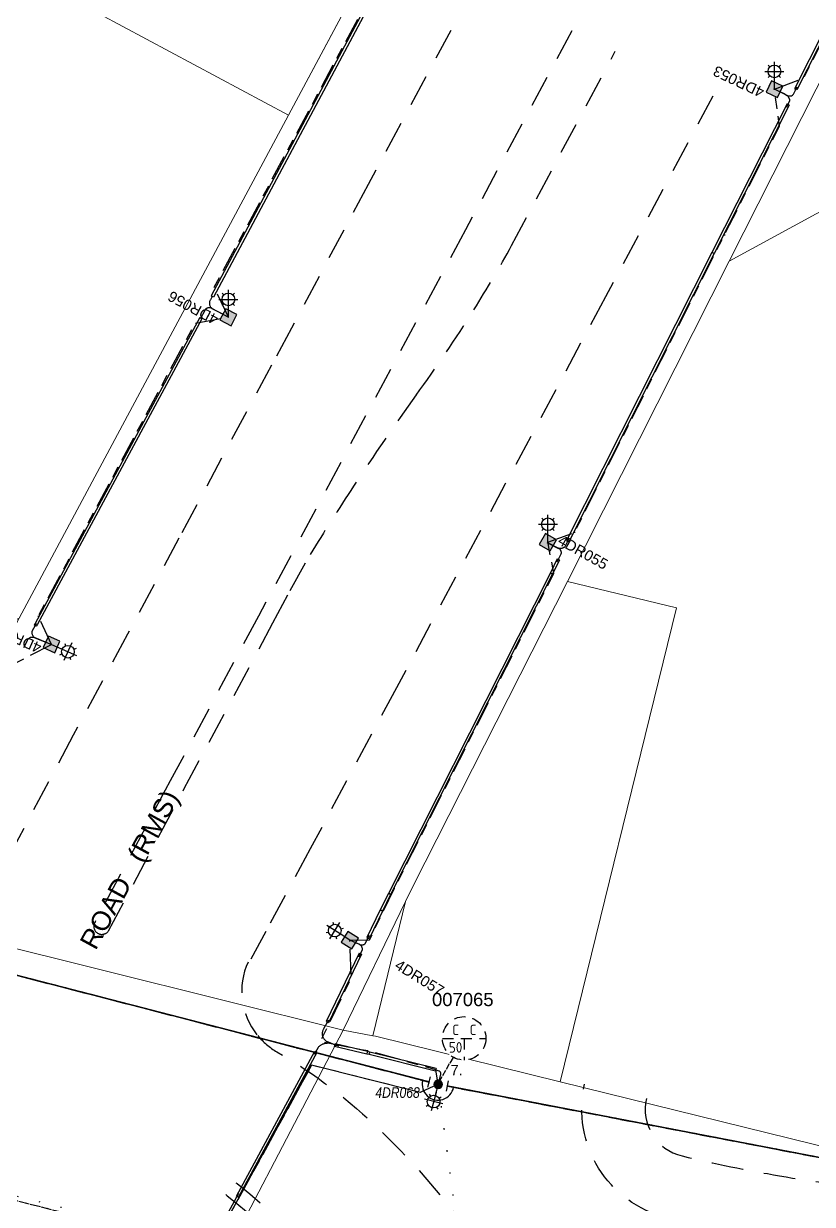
# Model space of a CAD drawing. Header units: metres. Extents: x 303058 to 305172, y 6169922 to 6171978.
# Drawn here: x 303828.7 to 303903.3, y 6171352 to 6171463.7 of the extents above; entities that cross this region are included whole.
import ezdxf
from ezdxf.enums import TextEntityAlignment as Align

# ---------------------------------------------------------------- set-up
doc = ezdxf.new("R2010")
doc.units = ezdxf.units.M
for name, pattern in [('Cable Exist OH', [1, 1, 0]), ('Cable Exist UG', [8.2, 4, -1.2, 1.8, -1.2]), ('Cable Remove', [2, 0, -2]), ('Dash', [5, 3, -2])]:
    doc.linetypes.add(name, pattern=pattern)
doc.layers.get('0').update_dxf_attribs({"color": 6})
for name, color, linetype in [('_User ExFOK', 9, 'Dash'), ('_User PropFOK', 9, 'Dash'), ('_User_NumColumnExist', 7, 'Continuous'), ('_User_NumPoleExist', 7, 'Continuous'), ('Duct_SP_EXT', 9, 'Continuous'), ('Equip_LV_NEW', 8, 'Continuous'), ('Equip_SL_MOD', 8, 'Continuous'), ('Equip_SP_SL_EXT', 8, 'Continuous'), ('Mains_HV_MOD', 7, 'Continuous'), ('Mains_LV_MOD', 7, 'Continuous'), ('Mains_SL_EXT', 7, 'Continuous'), ('Mains_SL_MOD', 7, 'Continuous'), ('Notes_SL_MISC', 8, 'ZIGZAG'), ('OH_Details_SP_MISC', 7, 'Continuous'), ('SupportsOH_SP_TR_HV_LV_SL_MOD', 8, 'Continuous'), ('SupportsUG_SP_LV_SL_EXT', 7, 'Continuous'), ('Trench_SP_EXT', 8, 'Continuous')]:
    doc.layers.add(name, color=color, linetype=linetype)
for name, color, linetype, lineweight in [('Cadastre Developer_SP_NEW', 2, 'Continuous', 5), ('Cadastre Land Parcels_SP_EXT', 8, 'Continuous', 5), ('Cadastre Road Names_SP_HV_LV_SL_EXT', 9, 'Continuous', 5), ('Cadastre Roads_SP_EXT', 7, 'Continuous', 5)]:
    doc.layers.add(name, color=color, linetype=linetype, lineweight=lineweight)
doc.styles.add('COLUMN_LABEL', font='arial.ttf')
doc.styles.add('iecARIAL', font='arial.ttf', dxfattribs={"height": 2})
doc.styles.add('IESYMBOL1', font='isocp.shx')
doc.styles.add('POLE_LABEL', font='ARIALNI.TTF')
doc.styles.add('SLCP_LABEL', font='arial.ttf', dxfattribs={"height": 3.5})
doc.styles.get("Standard").update_dxf_attribs({"font": 'arial.ttf'})
doc.styles.add('TXT', font='txt.shx')
doc.linetypes.add('ZIGZAG', pattern='A,1e-16,-4,[">",TXT,S=2,R=0,X=0,Y=-1],-4', length=8)

# ---------------------------------------------------------------- blocks, each defined once
blk = doc.blocks.new('COLUMN_EXT')
blk.add_hatch(color=256).paths.add_polyline_path([(-1.49, 1.48), (-1.49, -1.49), (1.48, -1.49), (1.48, 1.48)])
blk.add_lwpolyline([(-1.49, -1.49), (1.48, -1.49), (1.48, 1.48), (-1.49, 1.48)], close=True)
at = {"flags": 9}
for tag, style, p in [('STRUCTURE_PLANT_NUMBER', 'POLE_LABEL', (1.81, 0.03)), ('STREET_CODE', 'COLUMN_LABEL', (1.81, -0.2))]:
    blk.add_attdef(tag, text='', height=0.2, dxfattribs=dict(at, style=style)).set_placement(p, align=Align.MIDDLE_LEFT)
at = {"flags": 1}
blk.add_attdef('Z', (1.81, -2.35), '', height=0.2, dxfattribs=at)
at = {"flags": 9}
for tag, p in [('COLUMN_TYPE', (1.81, -0.4)), ('OWNED_BY', (1.81, -0.6)), ('STATE', (1.81, -0.8)), ('USAGE', (1.81, -1)), ('STREETNAME', (1.81, -1.6)), ('SUBURB', (1.81, -1.8)), ('LEGEND', (1.81, -1.2)), ('LOCATION', (1.81, -1.4)), ('NOTES', (1.81, -2))]:
    blk.add_attdef(tag, text='', height=0.2, dxfattribs=at).set_placement(p, align=Align.MIDDLE_LEFT)
at = {"layer": '_User_NumColumnExist', "style": 'COLUMN_LABEL', "flags": 8}
blk.add_attdef('ASSET_NUM', text='', height=2.5, dxfattribs=at).set_placement((2, 2), align=Align.MIDDLE_LEFT)
blk = doc.blocks.new('*U139')
for p, q in [((-1.46, 5.68), (-1.06, 5.28)), ((0, 1.97), (0, 6.47)), ((1.46, 5.68), (1.06, 5.28)), ((-2.25, 4.22), (2.25, 4.22)), ((-1.46, 2.76), (-1.06, 3.16)), ((1.46, 2.76), (1.06, 3.16)), ((0, 0), (0, 2.72))]:
    blk.add_line(p, q)
blk.add_circle((0, 4.22), 1.5)
at = {"style": 'iecARIAL', "flags": 9}
blk.add_attdef('ASSET_NUM', (1.5, 1.5), '', height=2.5, dxfattribs=at)
for tag, p, height, flags in [('OPERATING_VOLTAGE', (0.98, -1.65), 0.2, 9), ('ORIENTATION', (0.98, -1.85), 0.2, 9), ('OWNED_BY', (0.98, -2.05), 0.2, 9), ('STATE', (0.98, -2.25), 0.2, 9), ('CONSTRUCTED_VOLTAGE', (0.98, -0.65), 0.2, 9), ('CONTROL_TYPE', (0.98, -0.85), 0.2, 9), ('LANTERN_PURPOSE', (0.98, -1.05), 0.2, 9), ('LANTERN_TYPE', (0.98, -1.25), 0.2, 9), ('NO_PHASES', (0.98, -1.45), 0.2, 9), ('USAGE', (0.98, -2.45), 0.2, 9), ('CEXIST', (0.98, -2.65), 0.2, 9), ('CNEW', (0.98, -2.85), 0.2, 9), ('LNUMBER', (2.18, -3.25), 2.5, 8), ('CNUMBER', (0.98, -3.05), 0.2, 9), ('CREMOVE', (0.98, -3.25), 0.2, 9), ('CREPLACE', (0.98, -3.45), 0.2, 9), ('LKINGHEIGHT', (0.98, -3.65), 0.2, 9), ('LBRACKET', (0.98, -3.85), 0.2, 9), ('LBRACKETVOCAB', (0.98, -4.05), 0.2, 9), ('LCATEGORY', (0.98, -4.25), 0.2, 9), ('LCHARGE1', (0.98, -4.45), 0.2, 9), ('LCHARGE1PERCENT', (0.98, -4.65), 0.2, 9), ('LCHARGE2', (0.98, -4.85), 0.2, 9), ('LCHARGE2PERCENT', (0.98, -5.05), 0.2, 9), ('LCHARGE3', (0.98, -5.25), 0.2, 9), ('LCHARGE3PERCENT', (0.98, -5.45), 0.2, 9), ('LEXIST', (0.98, -5.65), 0.2, 9), ('LLAMP', (0.98, -5.85), 0.2, 9), ('LLAMPVOCAB', (0.98, -6.05), 0.2, 9), ('LMAST', (0.98, -6.25), 0.2, 9), ('LMASTVOCAB', (0.98, -6.45), 0.2, 9), ('LNEW', (0.98, -6.65), 0.2, 9), ('LANTNUMBER', (0.98, -6.85), 0.2, 9), ('LOUTREACH', (0.98, -7.25), 0.2, 9), ('LOUTREACHVOCAB', (0.98, -7.45), 0.2, 9), ('LRATECODE', (0.98, -7.65), 0.2, 9), ('LREMOVE', (0.98, -7.85), 0.2, 9), ('LREPLACE', (0.98, -8.05), 0.2, 9), ('LTYPE', (0.98, -8.25), 0.2, 9), ('LTYPEVOCAB', (0.98, -8.45), 0.2, 9), ('STREETNAME', (0.98, -9.25), 0.2, 9), ('SUBURB', (0.98, -9.45), 0.2, 1), ('LEGEND', (0.98, -8.65), 0.2, 9), ('LOCATION', (0.98, -8.85), 0.2, 9), ('NOTES', (0.98, -9.05), 0.2, 9)]:
    blk.add_attdef(tag, p, '', height=height, dxfattribs=dict(flags=flags))
blk = doc.blocks.new('POLE_EXT')
blk.add_hatch(color=256).paths.add_polyline_path([(-1, 0, 1), (1, 0, 1)])
blk.add_lwpolyline([(-1, 0, 1), (1, 0, 1)], format="xyb", close=True)
for tag, height, flags, p in [('pNumber', 2.5, 8, (-17.84, 2.07)), ('OWNED_BY', 0.2, 9, (1.35, -0.4)), ('SPECIAL_USE', 0.2, 9, (1.35, -0.8)), ('STATE', 0.2, 9, (1.35, -1)), ('cLV', 0.2, 9, (1.35, -1.4)), ('hDepth', 0.2, 9, (1.35, -1.6)), ('hDia', 0.2, 9, (1.35, -1.8)), ('cHV', 0.2, 9, (1.35, -2)), ('PARENT', 0.2, 9, (1.35, -0.6)), ('USAGE', 0.2, 9, (1.35, -1.2)), ('LBRACKET', 0.2, 9, (1.35, -2.2)), ('LExisting', 0.2, 9, (1.35, -2.4)), ('LANTNUMBER', 0.2, 9, (1.35, -2.6)), ('LOther', 0.2, 9, (1.35, -2.8)), ('cLinedev', 0.2, 9, (1.35, -3.4)), ('pExisting', 0.2, 9, (1.35, -3.8)), ('pFooting', 0.2, 9, (1.35, -4.4)), ('pNew', 0.2, 9, (1.35, -4.6)), ('pRelocate', 0.2, 9, (1.35, -5)), ('pRemove', 0.2, 9, (1.35, -5.2)), ('pReplace', 0.2, 9, (1.35, -5.4)), ('pStay', 0.2, 9, (1.35, -5.6)), ('LRemove', 0.2, 9, (1.35, -3)), ('LEGEND', 0.2, 9, (1.35, -3.2)), ('LOCATION', 0.2, 9, (1.35, -3.6)), ('PFNUMBER', 0.2, 9, (1.35, -4)), ('NEWPFNUMBER', 0.2, 9, (1.35, -4.2)), ('pType', 0.2, 9, (1.35, -5.8)), ('cspan', 0.2, 9, (1.35, -6)), ('STREETNAME', 0.2, 9, (1.35, -6.2)), ('SUBURB', 0.2, 9, (1.35, -6.4)), ('OPERATED_BY', 0.2, 9, (1.36, -7.01)), ('NOTES', 0.2, 9, (1.35, -6.6)), ('MAINTAINED_BY', 0.2, 9, (1.36, -6.81))]:
    blk.add_attdef(tag, text='', height=height, dxfattribs=dict(flags=flags)).set_placement(p, align=Align.MIDDLE_LEFT)
at = {"style": 'POLE_LABEL', "flags": 9}
for tag, p in [('STRUCTURE_PLANT_NUMBER', (1.35, 0.03)), ('STREET_CODE', (1.35, -0.2))]:
    blk.add_attdef(tag, text='', height=0.2, dxfattribs=at).set_placement(p, align=Align.MIDDLE_LEFT)
at = {"flags": 1}
blk.add_attdef('Z', (1.35, -7.33), '', height=0.2, dxfattribs=at)
at = {"layer": '_User_NumPoleExist', "style": 'POLE_LABEL', "flags": 8}
blk.add_attdef('ASSET_NUM', text='', height=2.5, dxfattribs=at).set_placement((2, 2), align=Align.MIDDLE_LEFT)
blk = doc.blocks.new('SLCP_ZELL_EXT')
blk.add_wipeout([(-0.13, 4.15), (-0.39, 4.13), (-0.65, 4.1), (-0.91, 4.05), (-1.16, 3.98), (-1.41, 3.9), (-1.65, 3.81), (-1.88, 3.7), (-2.11, 3.57), (-2.33, 3.43), (-2.54, 3.28), (-2.74, 3.11), (-2.93, 2.93), (-3.11, 2.74), (-3.28, 2.54), (-3.43, 2.33), (-3.57, 2.11), (-3.7, 1.88), (-3.81, 1.65), (-3.9, 1.41), (-3.98, 1.16), (-4.05, 0.91), (-4.1, 0.65), (-4.13, 0.39), (-4.15, 0.13), (-4.15, -0.13), (-4.13, -0.39), (-4.1, -0.65), (-4.05, -0.91), (-3.98, -1.16), (-3.9, -1.41), (-3.81, -1.65), (-3.7, -1.88), (-3.57, -2.11), (-3.43, -2.33), (-3.28, -2.54), (-3.11, -2.74), (-2.93, -2.93), (-2.74, -3.11), (-2.54, -3.28), (-2.33, -3.43), (-2.11, -3.57), (-1.88, -3.7), (-1.65, -3.81), (-1.41, -3.9), (-1.16, -3.98), (-0.91, -4.05), (-0.65, -4.1), (-0.39, -4.13), (-0.13, -4.15), (0.13, -4.15), (0.39, -4.13), (0.65, -4.1), (0.91, -4.05), (1.16, -3.98), (1.41, -3.9), (1.65, -3.81), (1.88, -3.7), (2.11, -3.57), (2.33, -3.43), (2.54, -3.28), (2.74, -3.11), (2.93, -2.93), (3.11, -2.74), (3.28, -2.54), (3.43, -2.33), (3.57, -2.11), (3.7, -1.88), (3.81, -1.65), (3.9, -1.41), (3.98, -1.16), (4.05, -0.91), (4.1, -0.65), (4.13, -0.39), (4.15, -0.13), (4.15, 0.13), (4.13, 0.39), (4.1, 0.65), (4.05, 0.91), (3.98, 1.16), (3.9, 1.41), (3.81, 1.65), (3.7, 1.88), (3.57, 2.11), (3.43, 2.33), (3.28, 2.54), (3.11, 2.74), (2.93, 2.93), (2.74, 3.11), (2.54, 3.28), (2.33, 3.43), (2.11, 3.57), (1.88, 3.7), (1.65, 3.81), (1.41, 3.9), (1.16, 3.98), (0.91, 4.05), (0.65, 4.1), (0.39, 4.13), (0.13, 4.15)])
at = {"linetype": 'Dash', "ltscale": 0.7}
for p, q in [((-4.11, 0), (4.11, 0)), ((0, 0), (0, -4.11))]:
    blk.add_line(p, q, dxfattribs=at)
blk.add_circle((0, 0), 4.11, dxfattribs=at)
at = {"lineweight": 40, "style": 'IESYMBOL1'}
for s, p in [('C', (-1.6, 0)), ('C', (1.7, 0)), ('50', (-1.61, -3.31))]:
    blk.add_text(s, height=2, dxfattribs=at).set_placement(p, align=Align.BOTTOM_CENTER)
at = {"style": 'SLCP_LABEL'}
for tag, height, flags, p in [('ASSET_NUM', 2.5, 8, (2, 2)), ('STREET_CODE', 0.2, 9, (0, -0.2))]:
    blk.add_attdef(tag, text='', height=height, dxfattribs=dict(at, flags=flags)).set_placement(p, align=Align.MIDDLE_LEFT)
at = {"flags": 1}
blk.add_attdef('Z', (0, 0), '', height=0.2, dxfattribs=at)
at = {"flags": 9}
for tag, p in [('CONSTRUCTED_VOLTAGE', (0, -0.4)), ('CONTROL_TYPE', (0, -0.6)), ('OPERATING_VOLTAGE', (0, -1)), ('ORIENTATION', (0, -1.2)), ('OWNED_BY', (0, -1.4)), ('STATE', (0, -2)), ('NO_PHASES', (0, -0.8)), ('USAGE', (0, -1.6)), ('LOCATION', (0, -1.8)), ('NOTES', (0, -2.2))]:
    blk.add_attdef(tag, text='', height=0.2, dxfattribs=at).set_placement(p, align=Align.MIDDLE_LEFT)
blk = doc.blocks.new('A$C3D0B2D35')
at = {"layer": '_User ExFOK'}
for p, q in [((303871.46, 6171467.51), (303861.27, 6171448.53)), ((303880.54, 6171463.05), (303870.48, 6171444.23)), ((303874.85, 6171442.74), (303884.67, 6171461.14)), ((303893.89, 6171456.88), (303883.75, 6171437.9)), ((303861.27, 6171448.53), (303858.99, 6171444.21)), ((303858.99, 6171444.21), (303854.02, 6171434.93)), ((303870.48, 6171444.23), (303861.04, 6171426.62)), ((303883.75, 6171437.9), (303874.26, 6171420.19)), ((303854.02, 6171434.93), (303852.13, 6171431.43)), ((303852.13, 6171431.43), (303843.38, 6171415.07)), ((303861.04, 6171426.62), (303850.91, 6171407.69)), ((303874.26, 6171420.19), (303863.96, 6171400.91)), ((303843.38, 6171415.07), (303838.5, 6171405.97)), ((303853.89, 6171410.1), (303855.78, 6171413.5)), ((303852.27, 6171407.03), (303853.89, 6171410.1)), ((303850.91, 6171407.69), (303842.55, 6171392.08)), ((303843.88, 6171391.36), (303852.27, 6171407.03)), ((303838.5, 6171405.97), (303833.37, 6171396.41)), ((303863.96, 6171400.91), (303855.8, 6171385.66)), ((303833.37, 6171396.41), (303825.69, 6171381.93)), ((303842.55, 6171392.08), (303835.4, 6171378.67)), ((303836.71, 6171377.9), (303843.88, 6171391.36)), ((303855.8, 6171385.66), (303851.6, 6171377.85))]:
    blk.add_line(p, q, dxfattribs=at)
blk.add_lwpolyline([(303851.6, 6171377.85), (303850.04, 6171374.95)], dxfattribs=at)
for centre, radius, start, end in [((303758.53, 6171507.15), 132.97, 327.9933, 331.0262), ((303758.53, 6171507.15), 132.97, 323.7904, 327.9932), ((304087.23, 6171270.57), 272.03, 144.4823, 146.6856), ((304087.23, 6171270.57), 272.03, 146.6856, 148.3022), ((303836.08, 6171378.33), 0.762, 153.3852, 337.5153), ((303855.91, 6171372.19), 6.6, 155.3493, 218.6963)]:
    blk.add_arc(centre, radius, start, end, dxfattribs=at)
at = {"layer": '_User PropFOK', "flags": 128}
for points in [[(303887.61, 6171362.04, 0.411489), (303890.99, 6171356.6, 0.017441), (303900.22, 6171354.73, 0.037303), (303910.04, 6171353.64), (303913.43, 6171353.53, -0.22259), (303929.32, 6171345.47), (303931.93, 6171342.13, 0.414214), (303942.45, 6171340.84), (303967.27, 6171360.23, -0.043712), (304003.93, 6171384.04, -0.043712)], [(303850.84, 6171368, 0.091956), (303852.65, 6171366.45, -0.061729), (303862.45, 6171359.02, -0.074343), (303875.85, 6171341.44), (303879.63, 6171334.49, 0.045865), (303884.72, 6171326.88, 0.409021), (303919.53, 6171322.93), (303925.91, 6171327.91, 0.000004), (303925.91, 6171327.91, 0.414209), (303927.2, 6171338.43), (303924.59, 6171341.78, 0.22259), (303913.24, 6171347.53), (303909.84, 6171347.64, -0.037136), (303899.17, 6171348.83, -0.017328), (303889.6, 6171350.76, -0.411489), (303881.76, 6171363.38)], [(303871.91, 6171302.56, -0.191251), (303869.17, 6171311.78, 0.085755), (303868.49, 6171322.16, 0.156359), (303847.95, 6171352.81, -1), (303848.87, 6171353.99, -0.200119), (303871.97, 6171312.29), (303873.01, 6171302.95, -0.79016), (303871.91, 6171302.56)]]:
    blk.add_lwpolyline(points, format="xyb", dxfattribs=at)
blk = doc.blocks.new('LV_End Shackle_NEW')
for tag, flags, p in [('CONNECTOR_TYPE', 9, (1.5, 0)), ('CONSTRUCTED_VOLTAGE', 9, (1.5, -0.2)), ('OPERATING_VOLTAGE', 9, (1.5, -0.6)), ('ORIENTATION', 9, (1.5, -0.8)), ('OWNED_BY', 9, (1.5, -1)), ('OPERATED_BY', 9, (1.5, -1.2)), ('STATE', 9, (1.5, -1.6)), ('Z', 1, (1.5, -2.2)), ('NO_PHASES', 9, (1.5, -0.4)), ('MAINTAINED_BY', 9, (1.5, -1.4)), ('USAGE', 9, (1.5, -1.8)), ('NOTES', 9, (1.5, -2))]:
    blk.add_attdef(tag, text='', height=0.2, dxfattribs=dict(flags=flags)).set_placement(p, align=Align.MIDDLE_LEFT)
blk.add_wipeout([(-0.25, 0), (-0.25, 1.81), (0.25, 1.82), (0.25, 0)])
blk.add_line((1, 1.81), (-1, 1.81))

msp = doc.modelspace()

# ---------------------------------------------------------------- linework, layer by layer
at = {"layer": 'Cadastre Land Parcels_SP_EXT', "linetype": 'Continuous'}
for points in [[(304023.3, 6171510.84), (303990.9, 6171584.17), (303982.03, 6171604.24), (303977.83, 6171604.15), (303895.43, 6171441.28), (304023.3, 6171510.84)], [(303865.85, 6171477.71), (303926.86, 6171591.61), (303927.31, 6171592.5), (303819.35, 6171581.27), (303774.39, 6171497.57), (303799.96, 6171483.88), (303853.74, 6171455.09), (303865.85, 6171477.71)], [(304063.51, 6171419.89), (304023.3, 6171510.84), (303895.43, 6171441.28), (303880.15, 6171410.95), (303890.46, 6171408.45), (303879.45, 6171363.62), (303933.85, 6171350.2), (303952.79, 6171360.39), (304063.51, 6171419.89)], [(303828.26, 6171407.48), (303853.74, 6171455.09), (303799.96, 6171483.88), (303764.73, 6171392.03), (303788.01, 6171386.2), (303828.26, 6171407.48)], [(303890.46, 6171408.45), (303880.15, 6171410.95), (303865.53, 6171382.17), (303864.81, 6171380.69), (303861.73, 6171367.98), (303861.98, 6171367.93), (303879.45, 6171363.62), (303890.46, 6171408.45)], [(303861.73, 6171367.98), (303864.81, 6171380.69), (303858.93, 6171368.5), (303861.73, 6171367.98)]]:
    msp.add_lwpolyline(points, close=True, dxfattribs=at)
at = {"layer": 'Cadastre Roads_SP_EXT', "linetype": 'Continuous'}
for points in [[(303864.81, 6171380.69), (303865.53, 6171382.17), (303880.15, 6171410.95), (303895.43, 6171441.28), (303977.83, 6171604.15), (303960.39, 6171613.29), (303942.81, 6171622.51), (303927.31, 6171592.5), (303853.74, 6171455.09), (303828.26, 6171407.48), (303813.46, 6171379.83), (303836.14, 6171374.18), (303858.93, 6171368.5), (303864.81, 6171380.69)], [(303861.73, 6171367.98), (303858.93, 6171368.5), (303853.94, 6171358.95), (303849.43, 6171350.32), (303864.52, 6171346.82), (303934.5, 6171329.31), (303934.17, 6171339.76), (303933.85, 6171350.2), (303879.45, 6171363.62), (303861.98, 6171367.93), (303861.73, 6171367.98)]]:
    msp.add_lwpolyline(points, close=True, dxfattribs=at)
at = {"layer": 'Duct_SP_EXT'}
for p, q in [((303921.78, 6171497.44), (303901.62, 6171457.58)), ((303922, 6171497.33), (303901.84, 6171457.47)), ((303869.06, 6171480.35), (303846.42, 6171437.98)), ((303869.27, 6171480.24), (303846.63, 6171437.86)), ((303901.62, 6171457.58), (303901.73, 6171457.53)), ((303901.84, 6171457.47), (303901.73, 6171457.53)), ((303900.92, 6171456.14), (303893.81, 6171442.1)), ((303900.92, 6171456.14), (303901.02, 6171456.08)), ((303901.13, 6171456.03), (303894.02, 6171441.99)), ((303901.13, 6171456.03), (303901.02, 6171456.08)), ((303893.81, 6171442.1), (303880.06, 6171414.83)), ((303894.02, 6171441.99), (303880.27, 6171414.72)), ((303893.81, 6171442.1), (303893.91, 6171442.05)), ((303894.02, 6171441.99), (303893.91, 6171442.05)), ((303846.42, 6171437.98), (303846.53, 6171437.92)), ((303846.63, 6171437.86), (303846.53, 6171437.92)), ((303845.34, 6171435.93), (303829.76, 6171406.99)), ((303845.55, 6171435.82), (303829.96, 6171406.87)), ((303845.34, 6171435.93), (303845.44, 6171435.88)), ((303845.55, 6171435.82), (303845.44, 6171435.88)), ((303880.06, 6171414.83), (303880.16, 6171414.77)), ((303880.27, 6171414.72), (303880.16, 6171414.77)), ((303879.18, 6171413.09), (303878.53, 6171411.77)), ((303879.39, 6171412.98), (303878.74, 6171411.67)), ((303879.18, 6171413.09), (303879.29, 6171413.03)), ((303879.39, 6171412.98), (303879.29, 6171413.03)), ((303878.53, 6171411.77), (303863.19, 6171381.45)), ((303878.74, 6171411.67), (303863.4, 6171381.34)), ((303878.53, 6171411.77), (303878.63, 6171411.72)), ((303878.74, 6171411.67), (303878.63, 6171411.72)), ((303829.76, 6171406.99), (303829.66, 6171406.86)), ((303829.76, 6171406.99), (303829.86, 6171406.93)), ((303829.66, 6171406.86), (303829.76, 6171406.79)), ((303829.86, 6171406.72), (303829.76, 6171406.79)), ((303829.96, 6171406.87), (303829.86, 6171406.93)), ((303829.96, 6171406.87), (303829.86, 6171406.72)), ((303863.19, 6171381.45), (303862.43, 6171379.88)), ((303863.4, 6171381.34), (303862.64, 6171379.77)), ((303863.19, 6171381.45), (303863.3, 6171381.4)), ((303863.4, 6171381.34), (303863.3, 6171381.4)), ((303862.43, 6171379.88), (303861.15, 6171377.26)), ((303862.64, 6171379.77), (303861.37, 6171377.15)), ((303862.43, 6171379.88), (303862.54, 6171379.82)), ((303862.64, 6171379.77), (303862.54, 6171379.82)), ((303861.15, 6171377.26), (303861.26, 6171377.2)), ((303861.37, 6171377.15), (303861.26, 6171377.2)), ((303860.43, 6171375.79), (303857.32, 6171369.31)), ((303860.43, 6171375.79), (303860.54, 6171375.73)), ((303860.65, 6171375.68), (303860.54, 6171375.73)), ((303860.65, 6171375.68), (303857.54, 6171369.21)), ((303857.32, 6171369.31), (303857.43, 6171369.26)), ((303857.54, 6171369.21), (303857.43, 6171369.26)), ((303858.11, 6171366.97), (303858.14, 6171367.08)), ((303861.16, 6171366.24), (303858.11, 6171366.97)), ((303858.17, 6171367.2), (303858.14, 6171367.08)), ((303861.21, 6171366.48), (303858.17, 6171367.2)), ((303848.81, 6171352.81), (303856.25, 6171366.53)), ((303849.02, 6171352.69), (303856.46, 6171366.42)), ((303856.25, 6171366.53), (303856.35, 6171366.47)), ((303856.46, 6171366.42), (303856.35, 6171366.47)), ((303861.16, 6171366.24), (303861.19, 6171366.36)), ((303861.38, 6171366.2), (303861.16, 6171366.24)), ((303861.21, 6171366.48), (303861.19, 6171366.36)), ((303861.43, 6171366.43), (303861.21, 6171366.48)), ((303861.38, 6171366.2), (303861.4, 6171366.32)), ((303867.65, 6171364.64), (303861.38, 6171366.2)), ((303861.43, 6171366.43), (303861.4, 6171366.32)), ((303867.71, 6171364.87), (303861.43, 6171366.43)), ((303867.65, 6171364.64), (303867.68, 6171364.76)), ((303867.71, 6171364.87), (303867.68, 6171364.76)), ((303848.81, 6171352.81), (303848.92, 6171352.75)), ((303849.02, 6171352.69), (303848.92, 6171352.75))]:
    msp.add_line(p, q, dxfattribs=at)
at = {"layer": 'Mains_HV_MOD', "linetype": 'Cable Exist OH'}
for points in [[(303791.67, 6171382.19), (303791.67, 6171382.19), (303817.21, 6171376.49), (303867.89, 6171363.38), (303918.26, 6171353.72)], [(303870.8, 6171341.59), (303803.53, 6171358.5)]]:
    msp.add_lwpolyline(points, dxfattribs=at)
at = {"layer": 'Mains_LV_MOD', "linetype": 'Cable Exist OH'}
for points in [[(303867.89, 6171363.38), (303817.21, 6171376.49)], [(303867.89, 6171363.38), (303918.26, 6171353.72)]]:
    msp.add_lwpolyline(points, dxfattribs=at)
at = {"layer": 'Mains_LV_MOD', "linetype": 'Continuous'}
msp.add_lwpolyline([(303866.44, 6171363.75, 1.029322), (303869.37, 6171363.1)], format="xyb", dxfattribs=at)
at = {"layer": 'Mains_SL_EXT', "linetype": 'Cable Exist UG', "ltscale": 0.6, "flags": 128}
for points in [[(303899.73, 6171457.53), (303902.51, 6171458.61), (303902.51, 6171458.61), (303921.22, 6171495.6), (303920.69, 6171498.9)], [(303848.06, 6171435.96), (303846.72, 6171438.79), (303846.72, 6171438.79), (303868.24, 6171478.99), (303868.24, 6171478.99), (303871.59, 6171480.04)], [(303878.29, 6171414.68), (303880.81, 6171415.61), (303880.81, 6171415.61), (303894.09, 6171441.97), (303895.01, 6171443.77), (303895.01, 6171443.77), (303900.21, 6171454.05), (303899.73, 6171457.53)], [(303831.32, 6171405), (303830.07, 6171407.68), (303830.07, 6171407.68), (303844.9, 6171435.39), (303848.06, 6171435.96)], [(303859.55, 6171377.03), (303861.42, 6171377.05), (303861.42, 6171377.05), (303862.7, 6171379.73), (303863.78, 6171381.95), (303863.78, 6171381.95), (303878.72, 6171411.47), (303878.86, 6171411.71), (303878.29, 6171414.68)]]:
    msp.add_lwpolyline(points, dxfattribs=at)
at = {"layer": 'Mains_SL_MOD', "linetype": 'Cable Exist UG', "ltscale": 0.6, "flags": 128}
for points in [[(303817.22, 6171376.52), (303816.79, 6171377.5), (303813.81, 6171378.39), (303815.27, 6171380.18), (303815.27, 6171380.18), (303827.71, 6171403.14), (303831.32, 6171405)], [(303867.9, 6171363.38), (303867.68, 6171364.76), (303867.68, 6171364.76), (303861.46, 6171366.51), (303861.28, 6171366.55), (303860.63, 6171366.65), (303860.63, 6171366.65), (303856.75, 6171367.43), (303859.69, 6171373.47), (303859.55, 6171377.03)], [(303867.9, 6171363.38), (303866.21, 6171362.61), (303866.21, 6171362.61), (303855.93, 6171365.19), (303847.7, 6171350.19), (303847.7, 6171350.19), (303843.22, 6171341.23), (303840.78, 6171341.48)]]:
    msp.add_lwpolyline(points, dxfattribs=at)
at = {"layer": 'Mains_SL_MOD', "linetype": 'Cable Exist OH', "ltscale": 0.6, "flags": 128}
for points in [[(303867.9, 6171363.38), (303817.21, 6171376.49)], [(303870.36, 6171367.73), (303867.83, 6171363.35)], [(303918.26, 6171353.72), (303867.9, 6171363.38)]]:
    msp.add_lwpolyline(points, dxfattribs=at)
at = {"layer": 'Notes_SL_MISC', "color": 1, "linetype": 'Cable Remove', "flags": 128}
msp.add_lwpolyline([(303867.9, 6171363.38), (303870.79, 6171341.59), (303803.57, 6171358.5)], dxfattribs=at)
at = {"layer": 'Notes_SL_MISC', "flags": 128}
msp.add_lwpolyline([(303918.27, 6171353.72), (303867.9, 6171363.38)], dxfattribs=at)
at = {"layer": 'OH_Details_SP_MISC', "color": 1, "linetype": 'Cable Remove'}
msp.add_line((303803.64, 6171358.94), (303870.91, 6171342.02), dxfattribs=at)
at = {"layer": 'OH_Details_SP_MISC', "flags": 128}
msp.add_lwpolyline([(303633.01, 6171419.95), (303677.63, 6171409.4), (303725.15, 6171398.75), (303769.15, 6171387.89), (303791.67, 6171382.19), (303817.21, 6171376.49), (303867.9, 6171363.38), (303918.27, 6171353.72), (303971.42, 6171365.86), (304009.29, 6171386.22), (304049.4, 6171407.78), (304077.77, 6171422.91)], dxfattribs=at)
at = {"layer": 'OH_Details_SP_MISC', "color": 1, "linetype": 'Cable Remove', "flags": 128}
msp.add_lwpolyline([(303867.9, 6171363.37), (303870.79, 6171341.59), (303893.62, 6171303.24), (303900.76, 6171286.85)], dxfattribs=at)
at = {"layer": 'Trench_SP_EXT', "linetype": 'Cable Exist UG', "flags": 128}
for points in [[(303901.84, 6171457.74), (303901.47, 6171456.98), (303901.47, 6171456.98, -0.338947), (303900.98, 6171456.92), (303900.98, 6171456.92), (303899.66, 6171457.57)], [(303900.86, 6171455.83), (303901.19, 6171456.42), (303901.19, 6171456.42, 0.223056), (303900.94, 6171456.92), (303900.94, 6171456.92), (303900.58, 6171457.12), (303899.66, 6171457.57)], [(303846.53, 6171437.92), (303846.35, 6171437.62), (303846.35, 6171437.62, 0.399426), (303846.5, 6171436.8), (303846.5, 6171436.8), (303847.07, 6171436.49), (303847.97, 6171436.02)], [(303845.44, 6171435.88), (303845.86, 6171436.64), (303845.86, 6171436.64, -0.464701), (303846.46, 6171436.82), (303846.46, 6171436.82), (303848.06, 6171435.96)], [(303880.31, 6171415.04), (303879.9, 6171414.24), (303879.9, 6171414.24, -0.282992), (303879.19, 6171414.13), (303879.19, 6171414.13), (303878.53, 6171414.48), (303878.21, 6171414.62)], [(303879.16, 6171412.81), (303879.55, 6171413.57), (303879.55, 6171413.57, 0.415643), (303879.27, 6171414.09), (303879.27, 6171414.09), (303878.21, 6171414.62)], [(303829.76, 6171406.79), (303829.44, 6171406.23), (303829.44, 6171406.23, 0.316908), (303829.83, 6171405.59), (303829.83, 6171405.59), (303831.32, 6171405)], [(303828.7, 6171404.71), (303829.01, 6171405.3), (303829.01, 6171405.3, -0.49601), (303829.73, 6171405.65), (303829.73, 6171405.65), (303831.32, 6171405)], [(303861.38, 6171377.45), (303861.01, 6171376.74), (303861.01, 6171376.74, -0.457204), (303860.45, 6171376.61), (303860.45, 6171376.61), (303859.55, 6171377.03)], [(303860.39, 6171375.43), (303860.74, 6171376.09), (303860.74, 6171376.09, 0.36099), (303860.35, 6171376.67), (303860.35, 6171376.67), (303859.55, 6171377.03)], [(303857.52, 6171369.45), (303857.07, 6171368.63), (303857.07, 6171368.63, 0.493398), (303857.49, 6171367.39), (303857.49, 6171367.39), (303858.22, 6171367.08), (303858.5, 6171367.03)], [(303856.21, 6171366.23), (303856.59, 6171366.9), (303856.59, 6171366.9, -0.224143), (303857.39, 6171367.28), (303857.39, 6171367.28), (303857.71, 6171367.3), (303858.09, 6171367.14), (303858.24, 6171367.05)], [(303867.68, 6171364.76), (303867.96, 6171364.67), (303867.96, 6171364.67, -0.414175), (303868.1, 6171364.22), (303868.1, 6171364.22), (303867.9, 6171363.38)]]:
    msp.add_lwpolyline(points, format="xyb", dxfattribs=at)
msp.add_lwpolyline([(303847.64, 6171350.52), (303849.05, 6171353.08)], dxfattribs=at)

# ---------------------------------------------------------------- block references
at = {"layer": 'Cadastre Developer_SP_NEW'}
msp.add_blockref('A$C3D0B2D35', (0, 0), dxfattribs=at)
at = {"layer": 'Equip_SP_SL_EXT', "xscale": 0.4, "yscale": 0.4, "zscale": 0.4}
for p in [(303899.73, 6171457.53), (303848.06, 6171435.96), (303878.29, 6171414.68)]:
    msp.add_blockref('*U139', p, dxfattribs=at)
for p, rotation in [((303831.32, 6171405), 246.0592568655219), ((303859.56, 6171377.03), 58.15933994994466), ((303867.9, 6171363.38), 165.5238077428658)]:
    msp.add_blockref('*U139', p, dxfattribs=dict(at, rotation=rotation))
at = {"layer": 'SupportsUG_SP_LV_SL_EXT'}
ref = msp.add_blockref('COLUMN_EXT', (303899.73, 6171457.53), dxfattribs=dict(at, xscale=0.4, yscale=0.4, zscale=0.4, rotation=154.6752383891299))
ref.add_attrib('ASSET_NUM', '4DR053', dxfattribs={"layer": '_User_NumColumnExist', "height": 1, "rotation": 154.6752, "style": 'COLUMN_LABEL'}).set_placement((303898.66, 6171457.15), align=Align.MIDDLE_LEFT)
ref = msp.add_blockref('COLUMN_EXT', (303848.06, 6171435.96), dxfattribs=dict(at, xscale=0.4, yscale=0.4, zscale=0.4, rotation=151.7831076926718))
ref.add_attrib('ASSET_NUM', '4DR056', dxfattribs={"layer": '_User_NumColumnExist', "height": 1, "rotation": 151.7831, "style": 'COLUMN_LABEL'}).set_placement((303846.97, 6171435.63), align=Align.MIDDLE_LEFT)
ref = msp.add_blockref('COLUMN_EXT', (303878.29, 6171414.68), dxfattribs=dict(at, xscale=0.4, yscale=0.4, zscale=0.4, rotation=330.7320050389525))
ref.add_attrib('ASSET_NUM', '4DR055', dxfattribs={"layer": '_User_NumColumnExist', "height": 1, "rotation": 330.732, "style": 'COLUMN_LABEL'}).set_placement((303879.38, 6171414.98), align=Align.MIDDLE_LEFT)
ref = msp.add_blockref('COLUMN_EXT', (303831.32, 6171405), dxfattribs=dict(at, xscale=0.4, yscale=0.4, zscale=0.4, rotation=156.0647153769131))
ref.add_attrib('ASSET_NUM', '4DR058', dxfattribs={"layer": '_User_NumColumnExist', "height": 1, "rotation": 156.0647, "style": 'COLUMN_LABEL'}).set_placement((303830.27, 6171404.59), align=Align.MIDDLE_LEFT)
ref = msp.add_blockref('COLUMN_EXT', (303859.55, 6171377.03), dxfattribs=dict(at, xscale=0.4, yscale=0.4, zscale=0.4, rotation=328.109208281216))
ref.add_attrib('ASSET_NUM', '4DR057', dxfattribs={"layer": '_User_NumColumnExist', "height": 1, "rotation": 328.1092, "style": 'COLUMN_LABEL'}).set_placement((303863.97, 6171374.82), align=Align.MIDDLE_LEFT)

# ---------------------------------------------------------------- texts
at = {"layer": 'Cadastre Road Names_SP_HV_LV_SL_EXT'}
msp.add_text('ROAD   (RMS)', height=1.8, rotation=61.3704, dxfattribs=at).set_placement((303835.49, 6171375.98))

# ---------------------------------------------------------------- next in the draw order: block references
at = {"layer": 'Equip_SL_MOD'}
ref = msp.add_blockref('SLCP_ZELL_EXT', (303870.36, 6171367.73), dxfattribs=dict(at, xscale=0.5, yscale=0.5, zscale=0.5))
ref.add_attrib('ASSET_NUM', '007065', dxfattribs={"layer": '0', "height": 1.25, "style": 'SLCP_LABEL'}).set_placement((303873.15, 6171372.03), align=Align.TOP_RIGHT)

# ---------------------------------------------------------------- next in the draw order: linework, layer by layer
at = {"layer": 'Notes_SL_MISC', "flags": 128}
for points in [[(303867.9, 6171363.38), (303817.23, 6171376.49)], [(303867.9, 6171363.38), (303866.21, 6171362.61), (303855.93, 6171365.19), (303847.7, 6171350.19), (303843.22, 6171341.23), (303840.89, 6171341.47)]]:
    msp.add_lwpolyline(points, dxfattribs=at)

# ---------------------------------------------------------------- next in the draw order: block references
at = {"layer": 'Equip_LV_NEW', "xscale": 0.5, "yscale": 0.5, "zscale": 0.5, "rotation": 259.1431360876998}
msp.add_blockref('LV_End Shackle_NEW', (303867.89, 6171363.38), dxfattribs=at)

# ---------------------------------------------------------------- next in the draw order: block references
at = {"layer": 'Equip_LV_NEW', "xscale": 0.5, "yscale": 0.5, "zscale": 0.5, "rotation": 75.49474919262049}
msp.add_blockref('LV_End Shackle_NEW', (303867.89, 6171363.38), dxfattribs=at)

# ---------------------------------------------------------------- next in the draw order: block references
at = {"layer": 'SupportsOH_SP_TR_HV_LV_SL_MOD'}
ref = msp.add_blockref('POLE_EXT', (303867.9, 6171363.38), dxfattribs=dict(at, xscale=0.4, yscale=0.4, zscale=0.4))
ref.add_attrib('ASSET_NUM', '4DR068', dxfattribs={"layer": '_User_NumPoleExist', "height": 1, "style": 'POLE_LABEL'}).set_placement((303861.96, 6171362.6), align=Align.MIDDLE_LEFT)
ref.add_attrib('pNumber', '7.', dxfattribs={"height": 1}).set_placement((303869.07, 6171364.72), align=Align.MIDDLE_LEFT)

doc.saveas('drawing.dxf')
